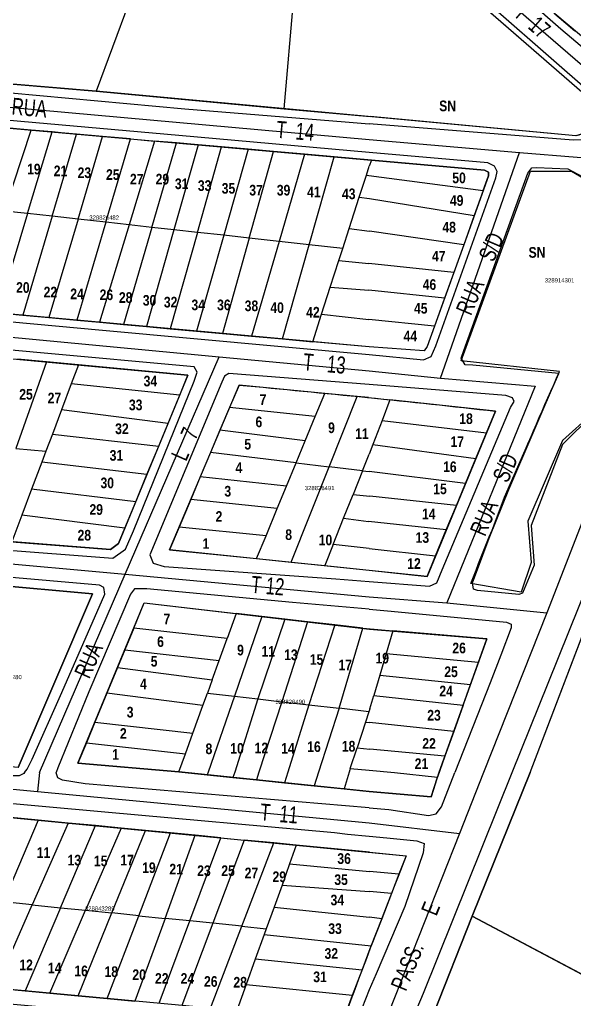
# Model space of a CAD drawing. Extents: x 205316 to 208372, y 4848714 to 4853250.
# Drawn here: x 206873.1 to 207003.9, y 4850210.4 to 4850441.2 of the extents above; entities that cross this region are included whole.
import ezdxf
from ezdxf.enums import TextEntityAlignment as Align

# ---------------------------------------------------------------- set-up
doc = ezdxf.new("R2010")
doc.units = 0
doc.header["$LTSCALE"] = 1.5
doc.header["$MEASUREMENT"] = 0
for name, color, linetype in [('CD-MALHA-LOTES', 40, 'CONTINUOUS'), ('CD_TXT_QUADRA', 7, 'CONTINUOUS'), ('RU-QUADRAS', 6, 'CONTINUOUS'), ('SV-EIXO-RUA-PAV', 20, 'CONTINUOUS'), ('SV-RUA-PAVIM-S-GUIA-C-GUIA', 7, 'CONTINUOUS'), ('SV-TXT-RUA-PAV-S-GUIA-C-GUIA', 7, 'CONTINUOUS'), ('Th_NmrPort', 7, 'CONTINUOUS')]:
    doc.layers.add(name, color=color, linetype=linetype)
doc.styles.add('ARIAL', font='arial.ttf')
doc.styles.add('ROMANS', font='arial.ttf', dxfattribs={"height": 0.2})
doc.styles.get("Standard").update_dxf_attribs({"font": 'swisscbo.ttf'})

msp = doc.modelspace()

# ---------------------------------------------------------------- linework, layer by layer
at = {"layer": 'CD-MALHA-LOTES', "linetype": 'Continuous'}
for p, q in [((206935.48, 4850420.12), (206940.7, 4850480.51)), ((206898.82, 4850445.03), (206891.11, 4850424.29)), ((206999.28, 4850442.54), (207001.85, 4850440.29)), ((207001.85, 4850440.29), (207003.94, 4850438.53)), ((206829.3, 4850429.5), (206891.11, 4850424.29)), ((206891.11, 4850424.29), (206935.48, 4850420.12)), ((206935.48, 4850420.12), (206955.75, 4850418.32)), ((206875.78, 4850415.13), (206869, 4850415.73)), ((206869.57, 4850396.07), (206875.78, 4850415.13)), ((206880.79, 4850414.69), (206875.78, 4850415.13)), ((206874.98, 4850395.47), (206880.79, 4850414.69)), ((206880.76, 4850394.83), (206886.51, 4850414.18)), ((206882.9, 4850414.5), (206880.79, 4850414.69)), ((206886.51, 4850414.18), (206882.9, 4850414.5)), ((206892.64, 4850413.64), (206886.51, 4850414.18)), ((206886.87, 4850394.16), (206892.64, 4850413.64)), ((206899.23, 4850413.06), (206892.64, 4850413.64)), ((206893.41, 4850393.44), (206899.23, 4850413.06)), ((206899.23, 4850413.06), (206904.92, 4850412.56)), ((206904.92, 4850412.56), (206898.93, 4850392.83)), ((206904.3, 4850392.23), (206910.11, 4850412.1)), ((206910.11, 4850412.1), (206904.92, 4850412.56)), ((206915.15, 4850411.66), (206909.47, 4850391.66)), ((206915.15, 4850411.66), (206910.11, 4850412.1)), ((206915.02, 4850391.05), (206920.72, 4850411.17)), ((206920.72, 4850411.17), (206915.15, 4850411.66)), ((206926.99, 4850410.61), (206920.72, 4850411.17)), ((206926.99, 4850410.61), (206921.24, 4850390.36)), ((206932.92, 4850410.09), (206926.99, 4850410.61)), ((206927.21, 4850389.7), (206932.92, 4850410.09)), ((206940.27, 4850409.44), (206932.92, 4850410.09)), ((206940.27, 4850409.44), (206934.28, 4850388.92)), ((206947.25, 4850408.82), (206940.27, 4850409.44)), ((206941.35, 4850388.14), (206947.25, 4850408.82)), ((206956.02, 4850408.05), (206947.25, 4850408.82)), ((206956.02, 4850408.05), (206955.51, 4850406.62)), ((206982.66, 4850405.7), (206956.02, 4850408.05)), ((206954.83, 4850404.51), (206955.51, 4850406.62)), ((206953.17, 4850399.36), (206954.83, 4850404.51)), ((206954.83, 4850404.51), (206955.45, 4850404.45)), ((206955.45, 4850404.45), (206982.37, 4850400.88)), ((206977.15, 4850360.82), (206993.53, 4850405.48)), ((206982.37, 4850400.88), (206983.61, 4850404.37)), ((206983.6, 4850405.2), (206982.66, 4850405.7)), ((206983.61, 4850404.37), (206983.6, 4850405.2)), ((206993.53, 4850405.48), (207003.21, 4850405.48)), ((207003.21, 4850405.48), (207024.85, 4850392.82)), ((206950.8, 4850392), (206953.17, 4850399.36)), ((206953.17, 4850399.36), (206955.56, 4850399.01)), ((206955.56, 4850399.01), (206980.28, 4850395.05)), ((206982.37, 4850400.88), (206980.28, 4850395.05)), ((206874.98, 4850395.47), (206867.91, 4850372.09)), ((206874.98, 4850395.47), (206869.57, 4850396.07)), ((206880.76, 4850394.83), (206873.84, 4850371.55)), ((206880.76, 4850394.83), (206874.98, 4850395.47)), ((206886.87, 4850394.16), (206880.76, 4850394.83)), ((206980.28, 4850395.05), (206977.8, 4850388.08)), ((206886.87, 4850394.16), (206880, 4850370.98)), ((206893.41, 4850393.44), (206886.57, 4850370.37)), ((206893.41, 4850393.44), (206886.87, 4850394.16)), ((206898.93, 4850392.83), (206891.96, 4850369.88)), ((206898.93, 4850392.83), (206893.41, 4850393.44)), ((206904.3, 4850392.23), (206897.62, 4850369.36)), ((206904.3, 4850392.23), (206898.93, 4850392.83)), ((206909.47, 4850391.66), (206904.3, 4850392.23)), ((206949.27, 4850387.26), (206950.8, 4850392)), ((206950.8, 4850392), (206955.6, 4850391.32)), ((206909.47, 4850391.66), (206902.99, 4850368.87)), ((206915.02, 4850391.05), (206908.59, 4850368.36)), ((206915.02, 4850391.05), (206909.47, 4850391.66)), ((206921.24, 4850390.36), (206914.83, 4850367.79)), ((206921.24, 4850390.36), (206915.02, 4850391.05)), ((206927.21, 4850389.7), (206920.92, 4850367.24)), ((206927.21, 4850389.7), (206921.24, 4850390.36)), ((206934.28, 4850388.92), (206927.21, 4850389.7)), ((206977.8, 4850388.08), (206955.6, 4850391.32)), ((206934.28, 4850388.92), (206927.78, 4850366.61)), ((206941.35, 4850388.14), (206934.28, 4850388.92)), ((206935.03, 4850365.95), (206941.35, 4850388.14)), ((206949.27, 4850387.26), (206941.35, 4850388.14)), ((206977.8, 4850388.08), (206975.46, 4850381.58)), ((206948.36, 4850384.43), (206949.27, 4850387.26)), ((206946.32, 4850378.12), (206948.36, 4850384.43)), ((206948.36, 4850384.43), (206955.45, 4850383.73)), ((206975.46, 4850381.58), (206955.45, 4850383.73)), ((206975.46, 4850381.58), (206973.27, 4850375.55)), ((206944.28, 4850371.79), (206946.32, 4850378.12)), ((206946.32, 4850378.12), (206955.45, 4850377.44)), ((206973.27, 4850375.55), (206955.45, 4850377.44)), ((206973.27, 4850375.55), (206970.89, 4850368.98)), ((206867.91, 4850372.09), (206873.84, 4850371.55)), ((206873.84, 4850371.55), (206880, 4850370.98)), ((206942.19, 4850365.3), (206944.28, 4850371.79)), ((206944.28, 4850371.79), (206955.45, 4850370.57)), ((206880, 4850370.98), (206886.57, 4850370.37)), ((206886.57, 4850370.37), (206891.96, 4850369.88)), ((206897.62, 4850369.36), (206902.99, 4850368.87)), ((206902.99, 4850368.87), (206908.59, 4850368.36)), ((206970.89, 4850368.98), (206955.45, 4850370.57)), ((206970.89, 4850368.98), (206969.16, 4850364.19)), ((206908.59, 4850368.36), (206914.83, 4850367.79)), ((206914.83, 4850367.79), (206920.92, 4850367.24)), ((206920.92, 4850367.24), (206927.78, 4850366.61)), ((206927.78, 4850366.61), (206935.03, 4850365.95)), ((206935.03, 4850365.95), (206942.19, 4850365.3)), ((206955.53, 4850364.09), (206942.19, 4850365.3)), ((206968.48, 4850363.14), (206955.53, 4850364.09)), ((206969.16, 4850364.19), (206968.48, 4850363.14)), ((206879.43, 4850360.54), (206872.19, 4850340.13)), ((206879.43, 4850360.54), (206872.6, 4850361.17)), ((206886.94, 4850359.84), (206879.43, 4850360.54)), ((206886.94, 4850359.84), (206885.27, 4850355.41)), ((207000.36, 4850358.26), (206977.15, 4850360.82)), ((206988.39, 4850330.51), (207000.36, 4850358.26)), ((206885.27, 4850355.41), (206882.97, 4850349.29)), ((206910.84, 4850352.72), (206885.27, 4850355.41)), ((206908.09, 4850346.05), (206910.84, 4850352.72)), ((206942.8, 4850347.7), (206945.05, 4850353.13)), ((206952.63, 4850352.4), (206945.05, 4850353.13)), ((206946.04, 4850335.85), (206952.63, 4850352.4)), ((206955.35, 4850352.14), (206952.63, 4850352.4)), ((206955.35, 4850352.14), (206960.39, 4850351.6)), ((206960.39, 4850351.6), (206958.54, 4850346.75)), ((206985.28, 4850348.95), (206960.39, 4850351.6)), ((206882.97, 4850349.29), (206880.81, 4850343.56)), ((206908.09, 4850346.05), (206882.97, 4850349.29)), ((206922.59, 4850349.84), (206920.33, 4850344.49)), ((206942.8, 4850347.7), (206922.59, 4850349.84)), ((206983.15, 4850343.82), (206985.28, 4850348.95)), ((207008.05, 4850348.29), (207001.07, 4850342.03)), ((206905.88, 4850340.7), (206908.09, 4850346.05)), ((206940.42, 4850341.95), (206942.8, 4850347.7)), ((206958.54, 4850346.75), (206956.38, 4850341.11)), ((206958.54, 4850346.75), (206983.15, 4850343.82)), ((206880.81, 4850343.56), (206879.28, 4850339.5)), ((206880.81, 4850343.56), (206905.88, 4850340.7)), ((206920.33, 4850344.49), (206918.1, 4850339.19)), ((206940.42, 4850341.95), (206920.33, 4850344.49)), ((206980.66, 4850337.81), (206983.15, 4850343.82)), ((206938.28, 4850336.78), (206940.42, 4850341.95)), ((207001.07, 4850342.03), (206992.92, 4850323.04)), ((206872.19, 4850340.13), (206879.28, 4850339.5)), ((206879.28, 4850339.5), (206878.32, 4850336.97)), ((206903.11, 4850333.99), (206905.88, 4850340.7)), ((206918.1, 4850339.19), (206915.69, 4850333.49)), ((206938.28, 4850336.78), (206918.1, 4850339.19)), ((206956.38, 4850341.11), (206955.49, 4850338.78)), ((206956.38, 4850341.11), (206980.66, 4850337.81)), ((206878.32, 4850336.97), (206875.9, 4850330.55)), ((206903.11, 4850333.99), (206878.32, 4850336.97)), ((206936.02, 4850331.32), (206938.28, 4850336.78)), ((206938.28, 4850336.78), (206946.04, 4850335.85)), ((206953.94, 4850334.9), (206955.49, 4850338.78)), ((206978.23, 4850331.94), (206980.66, 4850337.81)), ((206937.08, 4850313.38), (206946.04, 4850335.85)), ((206953.94, 4850334.9), (206946.04, 4850335.85)), ((206953.94, 4850334.9), (206951.71, 4850329.31)), ((206953.94, 4850334.9), (206955.49, 4850334.72)), ((206978.23, 4850331.94), (206955.49, 4850334.72)), ((206900.49, 4850327.63), (206903.11, 4850333.99)), ((206915.69, 4850333.49), (206913.42, 4850328.13)), ((206936.02, 4850331.32), (206915.69, 4850333.49)), ((206976.06, 4850326.71), (206978.23, 4850331.94)), ((206875.9, 4850330.55), (206873.6, 4850324.44)), ((206900.49, 4850327.63), (206875.9, 4850330.55)), ((206933.82, 4850326), (206936.02, 4850331.32)), ((206979.44, 4850308.34), (206988.39, 4850330.51)), ((206897.93, 4850321.42), (206900.49, 4850327.63)), ((206913.42, 4850328.13), (206910.67, 4850321.62)), ((206933.82, 4850326), (206913.42, 4850328.13)), ((206949.48, 4850323.73), (206951.71, 4850329.31)), ((206951.71, 4850329.31), (206955.64, 4850328.91)), ((206976.06, 4850326.71), (206955.64, 4850328.91)), ((206931.18, 4850319.62), (206933.82, 4850326)), ((206973.68, 4850320.96), (206976.06, 4850326.71)), ((206873.6, 4850324.44), (206871.23, 4850318.15)), ((206897.93, 4850321.42), (206873.6, 4850324.44)), ((206947.02, 4850317.56), (206949.48, 4850323.73)), ((206949.48, 4850323.73), (206955.35, 4850322.96)), ((206973.68, 4850320.96), (206955.35, 4850322.96)), ((206992.92, 4850323.04), (206993.67, 4850313.34)), ((206931.18, 4850319.62), (206910.67, 4850321.62)), ((206971.15, 4850314.86), (206973.68, 4850320.96)), ((206993.45, 4850263.87), (207015.65, 4850322.08)), ((206928.94, 4850314.21), (206931.18, 4850319.62)), ((206947.02, 4850317.56), (206945.02, 4850312.56)), ((206955.49, 4850316.57), (206947.02, 4850317.56)), ((206955.49, 4850316.57), (206971.15, 4850314.86)), ((206928.94, 4850314.21), (206937.08, 4850313.38)), ((206969.15, 4850310.04), (206971.15, 4850314.86)), ((206937.08, 4850313.38), (206945.02, 4850312.56)), ((206945.02, 4850312.56), (206955.49, 4850311.49)), ((206955.49, 4850311.49), (206969.15, 4850310.04)), ((206993.67, 4850313.34), (206991.3, 4850306.3)), ((206991.3, 4850306.3), (206979.44, 4850308.34)), ((206900, 4850297.87), (206902.45, 4850303.8)), ((206902.45, 4850303.8), (206924.18, 4850301.28)), ((206924.18, 4850301.28), (206922.03, 4850295.37)), ((206930.17, 4850300.59), (206923.73, 4850281.8)), ((206930.17, 4850300.59), (206924.18, 4850301.28)), ((206935.65, 4850299.95), (206929.28, 4850281.16)), ((206935.65, 4850299.95), (206930.17, 4850300.59)), ((206940.98, 4850299.33), (206935.65, 4850299.95)), ((206900, 4850297.87), (206897.87, 4850292.72)), ((206922.03, 4850295.37), (206900, 4850297.87)), ((206940.98, 4850299.33), (206934.88, 4850280.52)), ((206947.37, 4850298.59), (206940.98, 4850299.33)), ((206947.37, 4850298.59), (206941.3, 4850279.78)), ((206954, 4850297.83), (206947.37, 4850298.59)), ((206948.44, 4850278.96), (206954, 4850297.83)), ((206954, 4850297.83), (206961.09, 4850297.18)), ((206920.17, 4850290.25), (206922.03, 4850295.37)), ((206961.09, 4850297.18), (206959.53, 4850291.91)), ((206983.2, 4850295.31), (206961.09, 4850297.18)), ((206981.23, 4850289.83), (206983.2, 4850295.31)), ((206897.87, 4850292.72), (206896.15, 4850288.56)), ((206897.87, 4850292.72), (206920.17, 4850290.25)), ((206959.53, 4850291.91), (206958.01, 4850286.79)), ((206959.53, 4850291.91), (206981.23, 4850289.83)), ((206896.15, 4850288.56), (206893.68, 4850282.57)), ((206896.15, 4850288.56), (206918.5, 4850285.68)), ((206918.5, 4850285.68), (206920.17, 4850290.25)), ((206979.34, 4850284.54), (206981.23, 4850289.83)), ((206958.01, 4850286.79), (206956.57, 4850281.97)), ((206958.01, 4850286.79), (206979.34, 4850284.54)), ((206918.5, 4850285.68), (206917.36, 4850282.54)), ((206977.61, 4850279.71), (206979.34, 4850284.54)), ((206893.68, 4850282.57), (206890.84, 4850275.69)), ((206916.31, 4850279.65), (206893.68, 4850282.57)), ((206916.31, 4850279.65), (206917.36, 4850282.54)), ((206917.36, 4850282.54), (206923.73, 4850281.8)), ((206923.73, 4850281.8), (206917.51, 4850263.95)), ((206923.73, 4850281.8), (206929.28, 4850281.16)), ((206929.28, 4850281.16), (206923.79, 4850263.93)), ((206929.28, 4850281.16), (206934.88, 4850280.52)), ((206955.65, 4850278.86), (206956.57, 4850281.97)), ((206956.57, 4850281.97), (206977.61, 4850279.71)), ((206913.93, 4850273.11), (206916.31, 4850279.65)), ((206934.88, 4850280.52), (206929.49, 4850263.9)), ((206934.88, 4850280.52), (206941.3, 4850279.78)), ((206941.3, 4850279.78), (206936.3, 4850263.9)), ((206941.3, 4850279.78), (206948.44, 4850278.96)), ((206948.44, 4850278.96), (206943.54, 4850263.9)), ((206955.38, 4850278.15), (206948.44, 4850278.96)), ((206955.65, 4850278.86), (206955.38, 4850278.15)), ((206977.61, 4850279.71), (206975.44, 4850273.47)), ((206955.38, 4850278.15), (206954.64, 4850275.74)), ((206890.84, 4850275.69), (206888.83, 4850270.83)), ((206890.84, 4850275.69), (206913.93, 4850273.11)), ((206954.64, 4850275.74), (206952.65, 4850269.63)), ((206954.64, 4850275.74), (206955.56, 4850275.65)), ((206975.44, 4850273.47), (206955.56, 4850275.65)), ((206912.16, 4850268.23), (206913.93, 4850273.11)), ((206975.44, 4850273.47), (206973.35, 4850267.7)), ((206888.83, 4850270.83), (206886.84, 4850266.01)), ((206888.83, 4850270.83), (206912.16, 4850268.23)), ((206951.05, 4850264.81), (206952.65, 4850269.63)), ((206952.65, 4850269.63), (206955.65, 4850269.31)), ((206973.35, 4850267.7), (206955.65, 4850269.31)), ((206973.35, 4850267.7), (206971.58, 4850262.74)), ((206910.62, 4850264.01), (206917.29, 4850263.32)), ((206917.51, 4850263.95), (206917.29, 4850263.32)), ((206917.29, 4850263.32), (206923.37, 4850262.69)), ((206923.79, 4850263.93), (206923.37, 4850262.69)), ((206923.37, 4850262.69), (206928.94, 4850262.11)), ((206929.49, 4850263.9), (206928.94, 4850262.11)), ((206936.3, 4850263.9), (206935.51, 4850261.43)), ((206943.54, 4850263.9), (206942.53, 4850260.71)), ((206950.78, 4850263.89), (206949.62, 4850259.97)), ((206950.95, 4850264.47), (206950.78, 4850263.89)), ((206951.05, 4850264.81), (206950.95, 4850264.47)), ((206951.05, 4850264.81), (206955.51, 4850264.38)), ((206955.51, 4850264.38), (206961.48, 4850263.87)), ((206961.48, 4850263.87), (206971.58, 4850262.74)), ((206970.08, 4850258.14), (206971.58, 4850262.74)), ((206993.45, 4850263.87), (206979.8, 4850229.99)), ((206928.94, 4850262.11), (206935.51, 4850261.43)), ((206935.51, 4850261.43), (206942.53, 4850260.71)), ((206942.53, 4850260.71), (206949.62, 4850259.97)), ((206949.62, 4850259.97), (206955.49, 4850259.36)), ((206955.49, 4850259.36), (206970.08, 4850258.14)), ((206877.45, 4850252.63), (206869.29, 4850233.36)), ((206877.45, 4850252.63), (206870.27, 4850253.33)), ((206884.53, 4850251.95), (206876.06, 4850232.67)), ((206884.53, 4850251.95), (206877.45, 4850252.63)), ((206882.72, 4850231.99), (206890.96, 4850251.33)), ((206890.96, 4850251.33), (206884.53, 4850251.95)), ((206897, 4850250.74), (206890.96, 4850251.33)), ((206897, 4850250.74), (206888.64, 4850231.39)), ((206894.82, 4850230.76), (206902.75, 4850250.19)), ((206902.75, 4850250.19), (206897, 4850250.74)), ((206901.19, 4850230.12), (206908.69, 4850249.61)), ((206908.69, 4850249.61), (206902.75, 4850250.19)), ((206907.38, 4850229.49), (206914.51, 4850249.05)), ((206914.51, 4850249.05), (206908.69, 4850249.61)), ((206920.54, 4850248.47), (206914.51, 4850249.05)), ((206913.25, 4850228.89), (206920.54, 4850248.47)), ((206925.99, 4850247.94), (206918.62, 4850228.34)), ((206920.54, 4850248.47), (206925.99, 4850247.94)), ((206925.49, 4850227.65), (206933.01, 4850247.26)), ((206933.01, 4850247.26), (206925.99, 4850247.94)), ((206938.31, 4850246.75), (206933.01, 4850247.26)), ((206938.31, 4850246.75), (206936.69, 4850242.33)), ((206955.6, 4850245.08), (206938.31, 4850246.75)), ((206955.6, 4850245.08), (206964.24, 4850244.21)), ((206964.24, 4850244.21), (206962.46, 4850239.88)), ((206936.69, 4850242.33), (206934.98, 4850237.35)), ((206936.69, 4850242.33), (206955.6, 4850240.53)), ((206962.46, 4850239.88), (206955.6, 4850240.53)), ((206962.46, 4850239.88), (206960.72, 4850235.33)), ((206934.98, 4850237.35), (206933.11, 4850232.13)), ((206934.98, 4850237.35), (206955.6, 4850235.82)), ((206960.72, 4850235.33), (206955.6, 4850235.82)), ((206960.72, 4850235.33), (206958.45, 4850229.41)), ((206876.06, 4850232.67), (206869.29, 4850233.36)), ((206867.46, 4850213.09), (206876.06, 4850232.67)), ((206882.72, 4850231.99), (206874.39, 4850212.45)), ((206876.06, 4850232.67), (206882.72, 4850231.99)), ((206880.23, 4850211.9), (206888.64, 4850231.39)), ((206882.72, 4850231.99), (206888.64, 4850231.39)), ((206886.86, 4850211.28), (206894.82, 4850230.76)), ((206888.64, 4850231.39), (206894.82, 4850230.76)), ((206901.19, 4850230.12), (206894.82, 4850230.76)), ((206933.11, 4850232.13), (206931.21, 4850227.06)), ((206933.11, 4850232.13), (206955.6, 4850229.75)), ((206893.7, 4850210.65), (206901.19, 4850230.12)), ((206907.38, 4850229.49), (206900.29, 4850210.03)), ((206901.19, 4850230.12), (206907.38, 4850229.49)), ((206906.03, 4850209.5), (206913.25, 4850228.89)), ((206913.25, 4850228.89), (206907.38, 4850229.49)), ((206918.62, 4850228.34), (206911.34, 4850209)), ((206918.62, 4850228.34), (206913.25, 4850228.89)), ((206925.49, 4850227.65), (206918.62, 4850228.34)), ((206958.45, 4850229.41), (206955.6, 4850229.75)), ((206958.45, 4850229.41), (206955.97, 4850223)), ((207031.34, 4850202.67), (206979.8, 4850229.99)), ((206918.12, 4850208.37), (206925.49, 4850227.65)), ((206925.49, 4850227.65), (206931.21, 4850227.06)), ((206931.21, 4850227.06), (206930.77, 4850225.67)), ((206930.77, 4850225.67), (206928.61, 4850219.86)), ((206930.77, 4850225.67), (206955.97, 4850223)), ((206953.82, 4850217.33), (206955.97, 4850223)), ((206928.61, 4850219.86), (206926.46, 4850213.89)), ((206953.82, 4850217.33), (206928.61, 4850219.86)), ((206951.6, 4850211.4), (206953.82, 4850217.33)), ((206867.46, 4850213.09), (206874.39, 4850212.45)), ((206874.39, 4850212.45), (206880.23, 4850211.9)), ((206926.46, 4850213.89), (206924.26, 4850207.8)), ((206926.46, 4850213.89), (206951.6, 4850211.4)), ((206880.23, 4850211.9), (206886.86, 4850211.28)), ((206886.86, 4850211.28), (206893.7, 4850210.65)), ((206893.7, 4850210.65), (206900.29, 4850210.03)), ((206949.37, 4850205.46), (206951.6, 4850211.4))]:
    msp.add_line(p, q, dxfattribs=at)
at = {"layer": 'CD-MALHA-LOTES', "linetype": 'Continuous', "flags": 128}
for points in [[(206955.47, 4850467.69), (207007.4, 4850422.6), (207008.08, 4850421.13), (207008.45, 4850419.47), (207008.23, 4850416.87), (207007.07, 4850414.92), (207005.99, 4850414.34), (207004.19, 4850413.82), (206955.75, 4850418.32)], [(206891.96, 4850369.88), (206892.8, 4850369.8), (206897.62, 4850369.36)], [(206910.84, 4850352.72), (206912.78, 4850357.43), (206886.94, 4850359.84)], [(206945.05, 4850353.13), (206924.81, 4850355.08), (206922.59, 4850349.84)], [(206871.23, 4850318.15), (206894.5, 4850316.36), (206896.42, 4850317.76), (206897.93, 4850321.42)], [(206910.67, 4850321.62), (206908.43, 4850316.31), (206928.94, 4850314.21)], [(206872.74, 4850265.06), (206890.3, 4850305.94), (206865.95, 4850308.09), (206849.9, 4850267.16)], [(206910.62, 4850264.01), (206912.16, 4850268.23)], [(206886.84, 4850266.01), (206910.62, 4850264.01)], [(206979.8, 4850229.99), (206970.61, 4850206.79), (207020.07, 4850181.85)]]:
    msp.add_lwpolyline(points, dxfattribs=at)
at = {"layer": 'RU-QUADRAS', "linetype": 'Continuous'}
for points in [[(206878.47, 4850547.45), (206891.37, 4850577.41), (206896.2, 4850589.49), (207012.48, 4850488.39), (207048.07, 4850456.84), (207048.05, 4850455.54), (207033.88, 4850420.85), (207021.24, 4850425.3), (207014.28, 4850429.92), (206999.28, 4850442.54), (206953.9, 4850482.31), (206950.11, 4850485.42), (206878.85, 4850546.76)], [(206806.4, 4850377.66), (206824.27, 4850419.54), (206843.07, 4850418.01), (206982.66, 4850405.7), (206983.6, 4850405.2), (206983.61, 4850404.37), (206977.8, 4850388.08), (206969.16, 4850364.19), (206968.48, 4850363.14), (206955.53, 4850364.09)], [(206785.43, 4850326.76), (206785.62, 4850327.51), (206801.9, 4850366.94), (206802.29, 4850367.48), (206812.52, 4850366.75), (206912.78, 4850357.43), (206896.42, 4850317.76), (206894.5, 4850316.36), (206864.58, 4850318.71), (206804.71, 4850324.12), (206786.28, 4850326.19)], [(206849.9, 4850267.16), (206865.95, 4850308.09), (206890.3, 4850305.94), (206872.74, 4850265.06)], [(206886.84, 4850266.01), (206902.45, 4850303.8), (206955.6, 4850297.64), (206983.2, 4850295.31), (206971.93, 4850263.83), (206970.08, 4850258.14), (206955.49, 4850259.36), (206910.62, 4850264.01)]]:
    msp.add_lwpolyline(points, close=True, dxfattribs=at)
for points in [[(206829.3, 4850429.5), (206874.35, 4850538.12), (207007.4, 4850422.6, -0.107392), (207008.45, 4850419.47), (207008.23, 4850416.87), (207007.07, 4850414.92, -0.106199), (207004.19, 4850413.82), (206891.11, 4850424.29)], [(206977.15, 4850360.82), (206993.53, 4850405.48), (207003.21, 4850405.48), (207024.85, 4850392.82), (207008.05, 4850348.29), (207001.07, 4850342.03), (206992.92, 4850323.04), (206993.67, 4850313.34), (206991.3, 4850306.3), (206979.44, 4850308.34, -0.011774), (207000.36, 4850358.26)], [(206908.43, 4850316.31), (206924.81, 4850355.08, -0.005105), (206985.28, 4850348.95), (206969.15, 4850310.04)], [(206832.06, 4850216.39), (206847.26, 4850255.55), (206964.24, 4850244.21, 0.006521), (206949.37, 4850205.46)], [(207125.77, 4850153.02), (207134.03, 4850148.51), (207156.36, 4850135.51), (207176.8, 4850124.48), (207168.59, 4850108.03, -0.003429), (206970.61, 4850206.79), (206979.8, 4850229.99), (207055.03, 4850190.12), (207101.83, 4850166.08)]]:
    msp.add_lwpolyline(points, format="xyb", close=True, dxfattribs=at)
msp.add_lwpolyline([(207055.03, 4850190.12), (206979.8, 4850229.99), (206993.45, 4850263.87), (207015.65, 4850322.08)], dxfattribs=at)
at = {"layer": 'SV-EIXO-RUA-PAV', "flags": 128}
for points in [[(207229.12, 4850845.14), (207219.26, 4850837.96), (207211.24, 4850825.97), (207209.2, 4850821.06), (207187.56, 4850768.81), (207180.45, 4850751.65), (207177.53, 4850744.6), (207165.88, 4850716.5), (207151.07, 4850680.77), (207144.06, 4850663.85), (207122.59, 4850612.05), (207105.69, 4850571.27), (207101.03, 4850560.17), (207079.02, 4850507.74), (207060.65, 4850463.97), (207057.22, 4850455.79), (207041.21, 4850417.65), (207039.45, 4850411.49), (207036.22, 4850402.01), (207026.1, 4850375.3), (207008, 4850328.71), (206997.4, 4850301.42), (206982.44, 4850263.87)], [(206622.31, 4850533.73), (206740.76, 4850467.38), (206816.98, 4850424.15), (206820.71, 4850424.32), (206825.96, 4850424.57), (206955.53, 4850412.95)], [(206955.54, 4850473.79), (207019.02, 4850418.88), (207036.22, 4850402.01)], [(206955.53, 4850412.95), (206990.94, 4850409.88), (207018.14, 4850407.64), (207036.22, 4850402.01)], [(206972.3, 4850356.73), (206990.94, 4850409.88), (206990.96, 4850409.92)], [(206798.93, 4850373.22), (206920.17, 4850361.76), (206955.53, 4850358.42)], [(206877.82, 4850263.87), (206898.01, 4850310.53), (206920.17, 4850361.76)], [(206955.53, 4850358.42), (206972.3, 4850356.73), (206994.64, 4850354.85), (206973.76, 4850303.81)], [(206777.12, 4850321.66), (206863.25, 4850313.73), (206898.01, 4850310.53), (206955.53, 4850305.24)], [(206955.53, 4850305.24), (206973.76, 4850303.81), (206997.4, 4850301.42)], [(206829.62, 4850263.87), (206842.51, 4850262.66), (206877.28, 4850259.39), (206955.53, 4850252.03)], [(206877.82, 4850263.87), (206877.28, 4850259.39)], [(206982.44, 4850263.87), (206976.75, 4850249.49), (206960.09, 4850207.38), (206955.53, 4850195.4)], [(206955.53, 4850252.03), (206976.75, 4850249.49)]]:
    msp.add_lwpolyline(points, dxfattribs=at)
at = {"layer": 'SV-RUA-PAVIM-S-GUIA-C-GUIA', "flags": 128}
for points in [[(206955.54, 4850540.21), (206961.41, 4850535.09), (206997.61, 4850503.83), (207026.25, 4850478.72), (207049.46, 4850458.01), (207050.11, 4850456.95), (207049.79, 4850455.05), (207035.41, 4850419.83), (207034.15, 4850418.59), (207032.2, 4850418.95), (207021.33, 4850423.08), (207012.81, 4850428.74), (207000.68, 4850438.92), (206955.54, 4850478.49)], [(206955.54, 4850469.3), (206925.34, 4850495.26), (206875.03, 4850539.37), (206873.83, 4850539.28), (206872.52, 4850538.39), (206846.45, 4850475.78), (206826.99, 4850430.18), (206826.54, 4850429.12), (206827.06, 4850428.31), (206828.17, 4850427.79), (206843.57, 4850426.42), (206912.04, 4850420.11), (206949.83, 4850417.05), (206955.53, 4850416.59)], [(206955.54, 4850469.3), (206975.31, 4850452.3), (207008.38, 4850423.36), (207010.15, 4850419.75), (207009.53, 4850416.95), (207008.37, 4850414.56), (207006.36, 4850412.87), (207003.61, 4850412.74), (206955.53, 4850416.59)], [(206955.53, 4850409.89), (206910.65, 4850413.86), (206838.73, 4850420.2), (206824.23, 4850421.4), (206822.98, 4850421.06), (206822.02, 4850418.91), (206804.59, 4850378.01), (206804.63, 4850376.31), (206806.48, 4850375.94), (206892.64, 4850368.01), (206955.53, 4850362.28)], [(206955.53, 4850362.28), (206968.32, 4850361.03), (206970.12, 4850361.82), (206971.23, 4850364.33), (206985.34, 4850403.86), (206985.7, 4850405.41), (206985.01, 4850406.61), (206983.47, 4850407.42), (206955.53, 4850409.89)], [(206955.53, 4850355.22), (206922.38, 4850357.85), (206921.4, 4850357.16), (206920.77, 4850355.79), (206903.82, 4850315.1), (206904.56, 4850313.13), (206907.19, 4850312.39), (206947.66, 4850309.46), (206955.53, 4850308.85)], [(206955.53, 4850308.85), (206969.7, 4850307.76), (206971.46, 4850308.5), (206972.68, 4850311.54), (206988.83, 4850349.8), (206989.69, 4850351.2), (206989.25, 4850352.1), (206987.7, 4850352.66), (206955.53, 4850355.22)], [(206989.2, 4850263.86), (206997.69, 4850284.92), (207009.87, 4850315.13), (207013.05, 4850322.7), (207013.8, 4850323.2), (207014.74, 4850323.05)], [(206874.28, 4850263.87), (206874.84, 4850264.61), (206876.09, 4850266.98), (206883.08, 4850282.69), (206893.18, 4850305.87), (206892.94, 4850307.38), (206891.89, 4850307.99), (206868.41, 4850309.99), (206867.2, 4850310.25), (206865.89, 4850309.9), (206864.98, 4850308.9), (206850.22, 4850272.77), (206848.45, 4850268.69), (206848.25, 4850266.77), (206848.82, 4850265.58), (206850.17, 4850264.89), (206852.03, 4850264.61), (206860.89, 4850263.87)], [(206955.53, 4850302.3), (206937.43, 4850303.89), (206903.05, 4850307.07), (206900.18, 4850307.08), (206899.22, 4850305.88), (206889.42, 4850282.87), (206882.07, 4850264.98), (206881.74, 4850263.87)], [(206955.53, 4850302.3), (206960.71, 4850301.84), (206987.85, 4850299.22), (206988.95, 4850298.81), (206988.95, 4850297.95), (206986.55, 4850291.48), (206983.98, 4850284.94), (206975.7, 4850263.87)], [(206874.28, 4850263.87), (206874.09, 4850263.62), (206873.02, 4850263.05), (206870.97, 4850263.03), (206860.89, 4850263.87)], [(206955.53, 4850255.52), (206888.51, 4850261.19), (206883.19, 4850262.01), (206882.07, 4850262.63), (206881.7, 4850263.74), (206881.74, 4850263.87)], [(206955.53, 4850255.52), (206960.14, 4850255.13), (206969.5, 4850253.75), (206971.31, 4850254.1), (206972.53, 4850255.8), (206975.7, 4850263.87)], [(207142.57, 4850066.94), (207143.21, 4850068.02), (207156.12, 4850092.64), (207162.16, 4850103.97), (207162.54, 4850108.19), (207157.73, 4850111.74), (207139.37, 4850121.31), (207085.55, 4850147.99), (207034.64, 4850173.14), (206976.91, 4850202.25), (206967.43, 4850206.69), (206966.83, 4850208.35), (206968.26, 4850211.91), (206989.2, 4850263.86)], [(206955.53, 4850212.64), (206952.06, 4850203.9), (206951.07, 4850202.66), (206949.59, 4850202.16), (206947.12, 4850202.07), (206900.26, 4850206.64), (206832.62, 4850212.73), (206830.81, 4850213.01), (206829.11, 4850213.6), (206828.4, 4850214.54), (206828.38, 4850216.14), (206835.41, 4850235.95), (206843.15, 4850255.01), (206843.84, 4850256.71), (206844.63, 4850257.87), (206846.12, 4850258.59), (206847.9, 4850258.64), (206893.17, 4850254.57), (206947.34, 4850249.71), (206950.35, 4850249.29), (206955.53, 4850248.86)], [(206955.53, 4850248.86), (206959.63, 4850248.43), (206966.75, 4850247.73), (206968.45, 4850247.12), (206968.24, 4850244.96), (206963.9, 4850232.31), (206957.18, 4850216.41), (206955.53, 4850212.64)]]:
    msp.add_lwpolyline(points, dxfattribs=at)
for points in [[(206977.82, 4850363.24), (206992.9, 4850405.01), (206993.81, 4850406.25), (206994.91, 4850406.34), (207002.31, 4850405.99), (207024.24, 4850394.34), (207025.28, 4850393.33), (207025.22, 4850392.38), (207008.28, 4850348.27), (207001.08, 4850341.07), (206993.7, 4850322.01), (206994.39, 4850312.7), (206991.64, 4850306.11), (206990.74, 4850305.77), (206981.04, 4850306.68), (206980.05, 4850307.04), (206979.86, 4850308.54), (206987.39, 4850328.7), (207000.19, 4850357.78), (206979.95, 4850359.77), (206978.13, 4850359.89), (206977.9, 4850360.28), (206977.21, 4850361.39)], [(206801.52, 4850322.4), (206867.34, 4850316.45), (206895.08, 4850314.31), (206898.03, 4850316.45), (206899.92, 4850320.74), (206914.26, 4850356.01), (206914.92, 4850358.15), (206914.28, 4850359.36), (206878, 4850362.71), (206812.68, 4850368.75), (206801.83, 4850369.52), (206800.43, 4850368.73), (206799.05, 4850365.04), (206783.6, 4850327.87), (206783.24, 4850325.97), (206785.38, 4850324.21)]]:
    msp.add_lwpolyline(points, close=True, dxfattribs=at)

# ---------------------------------------------------------------- texts
at = {"layer": 'CD_TXT_QUADRA', "color": 7, "linetype": 'Continuous', "style": 'ROMANS'}
for s, p in [('328826482', (206893.02, 4850394.53)), ('328914301', (207000.38, 4850379.76)), ('328826491', (206943.82, 4850330.84)), ('328843280', (206870.1, 4850286.33)), ('328826490', (206936.91, 4850280.49)), ('328843289', (206891.99, 4850231.8))]:
    msp.add_text(s, height=1, dxfattribs=at).set_placement(p, align=Align.MIDDLE)
at = {"layer": 'SV-TXT-RUA-PAV-S-GUIA-C-GUIA', "style": 'ARIAL', "width": 0.7}
for s, rotation, p in [('T  17', 319, (206989.25, 4850442.25)), ('RUA                                                  T  14', 355, (206871.11, 4850418.8)), ('RUA     S/D', 67, (206979.49, 4850371.26)), ('RUA                                                                     T   13', 355, (206856.88, 4850365.86)), ('RUA                                            L   7', 66, (206889.52, 4850285.71)), ('RUA     S/D', 67, (206982.8, 4850319.25)), ('RUA                                                                                   T 12', 355, (206829.44, 4850314.77)), ('T  11', 355, (206929.66, 4850252.58)), ('PASS.       E', 68, (206964.17, 4850212.13)), ('RUA                                                                               T  10', 355, (206786.68, 4850210.68))]:
    msp.add_text(s, height=4, rotation=rotation, dxfattribs=at).set_placement(p)
at = {"layer": 'Th_NmrPort', "color": 1}
for s, p in [('SN', (206971.99, 4850420.84)), ('19', (206874.87, 4850405.96)), ('21', (206881.14, 4850405.53)), ('23', (206886.77, 4850405.1)), ('25', (206893.47, 4850404.66)), ('27', (206899.1, 4850403.58)), ('29', (206905.16, 4850403.58)), ('31', (206909.7, 4850402.5)), ('50', (206975.08, 4850403.88)), ('33', (206915.11, 4850402.07)), ('35', (206920.74, 4850401.42)), ('37', (206927.23, 4850400.99)), ('39', (206933.72, 4850400.99)), ('41', (206940.86, 4850400.56)), ('43', (206949.08, 4850400.13)), ('49', (206974.53, 4850398.56)), ('48', (206972.75, 4850392.28)), ('SN', (206993.07, 4850386.33)), ('47', (206970.3, 4850385.45)), ('20', (206872.27, 4850378.07)), ('22', (206878.76, 4850376.99)), ('46', (206968.11, 4850378.77)), ('24', (206885.03, 4850376.56)), ('26', (206891.96, 4850376.35)), ('28', (206896.5, 4850375.7)), ('30', (206902.13, 4850375.05)), ('32', (206907.1, 4850374.62)), ('34', (206913.6, 4850373.97)), ('36', (206919.65, 4850373.97)), ('38', (206926.15, 4850373.75)), ('40', (206932.2, 4850373.32)), ('42', (206940.64, 4850372.24)), ('45', (206966.06, 4850373.17)), ('44', (206963.6, 4850366.62)), ('34', (206902.33, 4850356.04)), ('25', (206873.01, 4850352.92)), ('27', (206879.72, 4850352.05)), ('7', (206929.67, 4850351.68)), ('33', (206898.86, 4850350.42)), ('18', (206976.74, 4850347.18)), ('32', (206895.62, 4850344.8)), ('6', (206928.7, 4850346.42)), ('9', (206945.82, 4850345.04)), ('11', (206952.19, 4850343.65)), ('5', (206926.07, 4850341.16)), ('17', (206974.66, 4850341.75)), ('31', (206894.32, 4850338.53)), ('4', (206923.99, 4850335.63)), ('16', (206972.92, 4850335.85)), ('30', (206892.16, 4850332.05)), ('3', (206921.36, 4850330.09)), ('15', (206970.61, 4850330.64)), ('29', (206889.56, 4850325.78)), ('2', (206919.28, 4850324.14)), ('14', (206967.95, 4850324.74)), ('28', (206886.75, 4850319.73)), ('8', (206935.71, 4850319.86)), ('13', (206966.44, 4850319.19)), ('1', (206916.24, 4850317.78)), ('10', (206943.6, 4850318.61)), ('12', (206964.47, 4850313.06)), ('7', (206907.02, 4850300)), ('6', (206905.51, 4850294.67)), ('9', (206924.37, 4850292.68)), ('11', (206930.11, 4850292.37)), ('13', (206935.45, 4850291.57)), ('26', (206975.1, 4850293.17)), ('5', (206904, 4850290.04)), ('15', (206941.5, 4850290.46)), ('17', (206948.25, 4850289.15)), ('19', (206956.98, 4850290.78)), ('25', (206973.2, 4850287.57)), ('4', (206901.48, 4850284.7)), ('24', (206972.04, 4850283.03)), ('3', (206898.35, 4850278.06)), ('23', (206969.18, 4850277.33)), ('2', (206896.74, 4850273.03)), ('22', (206968.02, 4850270.68)), ('8', (206916.92, 4850269.43)), ('10', (206922.76, 4850269.53)), ('12', (206928.5, 4850269.63)), ('14', (206934.75, 4850269.53)), ('16', (206940.89, 4850269.93)), ('18', (206949.05, 4850270.03)), ('1', (206894.93, 4850268.1)), ('21', (206966.22, 4850265.93)), ('11', (206877.12, 4850244.98)), ('13', (206884.4, 4850243.21)), ('15', (206890.62, 4850243.03)), ('17', (206896.84, 4850243.21)), ('36', (206947.99, 4850243.58)), ('19', (206901.99, 4850241.43)), ('21', (206908.39, 4850241.08)), ('23', (206914.96, 4850240.72)), ('25', (206920.64, 4850240.72)), ('27', (206926.15, 4850240.19)), ('29', (206932.72, 4850239.3)), ('35', (206947.28, 4850238.61)), ('34', (206946.39, 4850233.82)), ('33', (206945.86, 4850227.08)), ('32', (206944.97, 4850221.22)), ('12', (206873.03, 4850218.54)), ('14', (206879.78, 4850217.83)), ('16', (206886, 4850217.12)), ('18', (206893.11, 4850216.94)), ('20', (206899.68, 4850216.23)), ('22', (206905.01, 4850215.34)), ('24', (206911.05, 4850215.34)), ('31', (206942.31, 4850215.72)), ('26', (206916.56, 4850214.63)), ('28', (206923.49, 4850214.45))]:
    msp.add_text(s, height=2.5, dxfattribs=at).set_placement(p, align=Align.MIDDLE_LEFT)

doc.saveas('drawing.dxf')
